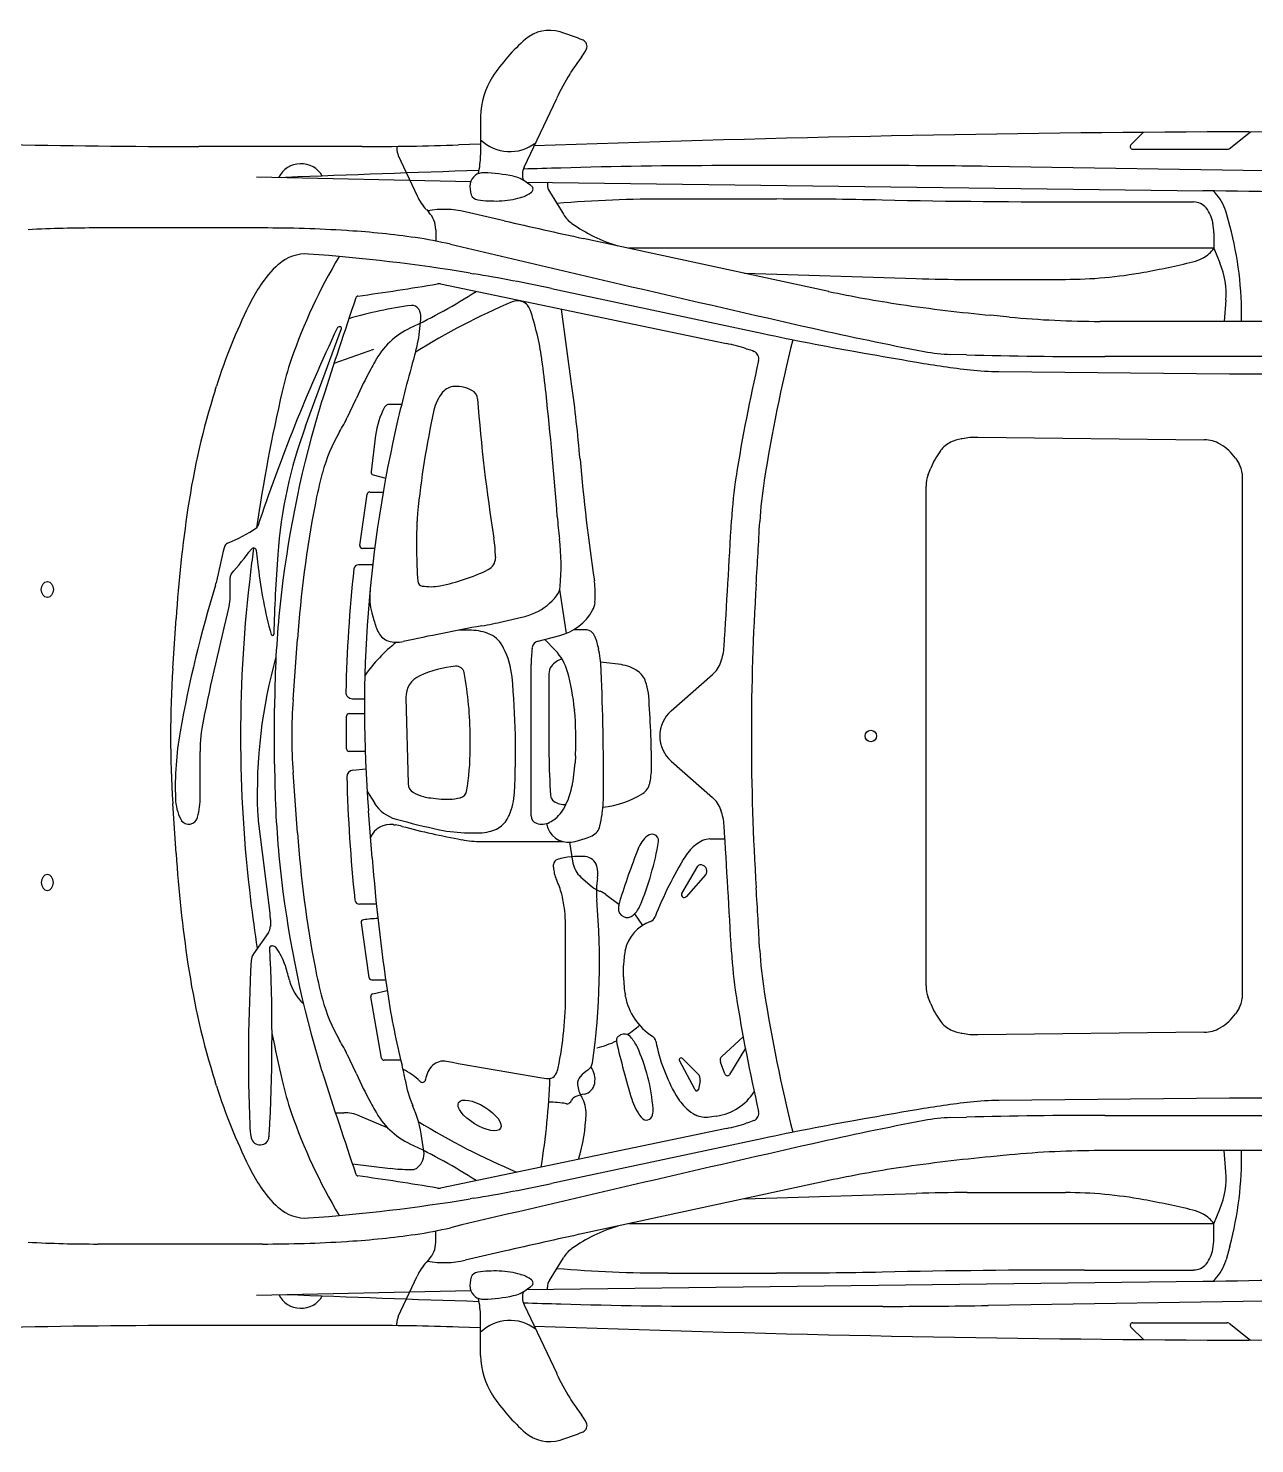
# Model space of a CAD drawing. Header units: millimetres. Extents: x 2646 to 50990, y 12226 to 40347.
# Drawn here: x 24145 to 25830, y 22183 to 24127 of the extents above; entities that cross this region are included whole.
import ezdxf

# ---------------------------------------------------------------- set-up
doc = ezdxf.new("R2010")
doc.units = ezdxf.units.MM

# ---------------------------------------------------------------- blocks, each defined once
blk = doc.blocks.new('A$C0C752781')
for p, q in [((1.3994, 1.8781), (1.401, 1.8808)), ((1.3366, 1.7502), (1.3814, 1.8448)), ((1.2769, 1.82), (1.2769, 1.7667)), ((2.188, 1.7982), (2.1705, 1.7811)), ((2.3053, 1.7757), (2.335, 1.7987)), ((1.1141, 1.7787), (0.8898, 1.7787)), ((1.1617, 1.779), (1.1617, 1.7754)), ((1.2769, 1.7821), (1.2464, 1.781)), ((2.1731, 1.775), (2.303, 1.775)), ((1.1637, 1.7665), (1.1897, 1.7108)), ((1.8298, 1.7525), (1.6084, 1.7525)), ((2.5698, 1.7422), (1.9742, 1.7514)), ((0.9687, 1.7371), (1.2635, 1.7308)), ((1.34, 1.7296), (2.2696, 1.718)), ((1.3688, 1.7292), (1.3688, 1.7261)), ((1.3714, 1.7168), (1.3907, 1.6857)), ((1.2023, 1.6921), (1.2056, 1.6886)), ((1.3317, 1.7086), (1.333, 1.709)), ((1.5343, 1.7067), (1.6837, 1.7067)), ((2.1067, 1.7026), (2.2566, 1.7026)), ((1.3094, 1.6767), (1.2557, 1.6891)), ((2.2831, 1.6738), (2.2832, 1.6734)), ((2.3064, 1.6696), (2.3013, 1.6886)), ((0.9771, 1.6669), (0.7509, 1.6669)), ((1.0956, 1.6631), (1.0924, 1.6633)), ((1.2152, 1.6644), (1.2152, 1.6488)), ((1.7552, 1.5797), (1.4179, 1.6524)), ((2.2844, 1.6601), (2.2844, 1.6389)), ((2.2844, 1.6389), (1.4806, 1.6389)), ((2.2844, 1.6389), (2.2928, 1.6188)), ((2.2696, 1.6258), (2.27, 1.626)), ((1.2624, 1.6048), (1.267, 1.604)), ((1.6394, 1.6047), (1.8755, 1.5973)), ((1.9454, 1.5962), (2.0804, 1.5962)), ((0.9729, 1.5857), (0.9737, 1.587)), ((1.2217, 1.59), (1.6146, 1.5081)), ((1.3745, 1.5837), (1.665, 1.5218)), ((1.4019, 1.4527), (1.3879, 1.5554)), ((2.3009, 1.5675), (2.2985, 1.5385)), ((1.1934, 1.5521), (1.1932, 1.5527)), ((2.0036, 1.5445), (1.9778, 1.5469)), ((2.3693, 1.5385), (2.1281, 1.5385)), ((1.0362, 1.3945), (1.0856, 1.5288)), ((1.0839, 1.5312), (1.0831, 1.5312)), ((1.0756, 1.4812), (1.1303, 1.5002)), ((1.6419, 1.501), (1.6434, 1.5005)), ((1.7921, 1.4971), (1.804, 1.495)), ((1.361, 1.4858), (1.3608, 1.4877)), ((1.8729, 1.483), (1.8762, 1.4824)), ((1.9444, 1.4926), (1.9231, 1.4932)), ((2.7588, 1.4902), (2.1348, 1.4902)), ((1.9888, 1.4696), (2.3058, 1.4666)), ((2.3407, 1.4664), (2.4106, 1.4664)), ((0.9121, 1.4439), (0.9139, 1.4497)), ((1.1683, 1.4245), (1.1514, 1.4245)), ((1.1326, 1.3821), (1.1265, 1.3317)), ((1.9376, 1.3773), (1.9386, 1.3775)), ((1.9602, 1.3794), (2.2713, 1.376)), ((2.293, 1.37), (2.2938, 1.3696)), ((2.3141, 1.3506), (2.3191, 1.343)), ((1.0592, 1.3299), (1.0594, 1.3307)), ((1.1291, 1.3278), (1.1464, 1.3231)), ((1.8921, 1.3281), (1.8957, 1.3371)), ((2.3232, 1.3294), (2.3232, 0.6088)), ((1.1246, 1.3042), (1.143, 1.3042)), ((1.889, 0.6258), (1.889, 1.3124)), ((1.1109, 1.2307), (1.121, 1.3012)), ((1.1313, 1.2266), (1.1146, 1.2266)), ((0.9685, 1.2242), (0.9711, 1.2005)), ((1.2973, 1.2152), (1.2973, 1.2137)), ((0.9327, 1.1596), (0.9327, 1.187)), ((1.1286, 1.2043), (1.1092, 1.2043)), ((1.3854, 1.1702), (1.3945, 1.1099)), ((0.8538, 1.0617), (0.8584, 1.1306)), ((1.1274, 1.1383), (1.1301, 1.1281)), ((1.3077, 1.1263), (1.3333, 1.1321)), ((1.3512, 1.1382), (1.3523, 1.1386)), ((1.2611, 1.1145), (1.2472, 1.1145)), ((1.287, 1.1098), (1.2865, 1.11)), ((1.4204, 1.1151), (1.405, 1.1151)), ((1.0193, 1.0193), (1.0252, 1.1022)), ((1.3084, 1.0896), (1.3068, 1.0927)), ((1.3478, 1.0891), (1.348, 1.0905)), ((1.3561, 1.0995), (1.3856, 1.107)), ((1.3653, 1.1018), (1.3794, 1.0869)), ((1.4395, 1.0862), (1.4391, 1.0884)), ((1.47, 1.0671), (1.4418, 1.0707)), ((1.607, 1.0706), (1.6071, 1.071)), ((1.3462, 0.8594), (1.3462, 1.0671)), ((1.3707, 1.0545), (1.3707, 0.957)), ((1.5387, 1.0037), (1.5956, 1.0537)), ((1.5047, 1.0402), (1.5036, 1.0436)), ((1.1008, 1.0202), (1.1173, 1.0202)), ((1.1743, 1.0219), (1.1771, 0.9037)), ((0.9938, 0.9302), (0.9938, 1.008)), ((1.0926, 0.9516), (1.0926, 0.9964)), ((1.0962, 1), (1.1172, 1)), ((1.4058, 1.0057), (1.406, 1.0044)), ((1.2626, 0.9515), (1.2626, 0.9673)), ((0.8914, 0.8859), (0.8914, 0.948)), ((1.1181, 0.948), (1.0962, 0.948)), ((1.4071, 0.942), (1.4066, 0.9322)), ((1.5387, 0.9345), (1.5956, 0.8845)), ((1.0252, 0.836), (1.0193, 0.9189)), ((1.1012, 0.9221), (1.1191, 0.924)), ((1.3722, 0.9015), (1.3729, 0.8877)), ((1.5093, 0.9039), (1.5096, 0.9054)), ((0.8584, 0.8076), (0.8538, 0.8765)), ((1.1207, 0.894), (1.1309, 0.8773)), ((1.2084, 0.884), (1.2188, 0.8828)), ((0.8876, 0.8571), (0.8878, 0.8576)), ((1.1278, 0.8016), (1.1227, 0.8665)), ((1.3153, 0.8584), (1.316, 0.86)), ((1.4438, 0.8614), (1.444, 0.8626)), ((1.607, 0.8676), (1.6071, 0.8672)), ((0.9714, 0.8528), (0.9874, 0.7256)), ((1.1573, 0.8473), (1.1594, 0.847)), ((1.2597, 0.8362), (1.2755, 0.8362)), ((1.2887, 0.8378), (1.2909, 0.8383)), ((1.2781, 0.8242), (1.3901, 0.8242)), ((1.3991, 0.8231), (1.4038, 0.7945)), ((1.407, 0.8244), (1.4207, 0.8284)), ((1.5065, 0.8321), (1.5063, 0.8319)), ((1.592, 0.8278), (1.6125, 0.8278)), ((1.3772, 0.7888), (1.3772, 0.7928)), ((1.5535, 0.7526), (1.5755, 0.7903)), ((1.5859, 0.7783), (1.5594, 0.7484)), ((1.5872, 0.7802), (1.5871, 0.7801)), ((1.4146, 0.7753), (1.4303, 0.7619)), ((1.4403, 0.7561), (1.441, 0.7558)), ((1.4491, 0.7515), (1.467, 0.7383)), ((1.1336, 0.7381), (1.1106, 0.7381)), ((1.3932, 0.7194), (1.3931, 0.7209)), ((1.4665, 0.7348), (1.4663, 0.7328)), ((1.4866, 0.7231), (1.4875, 0.724)), ((1.4883, 0.7247), (1.4992, 0.7089)), ((0.988, 0.7169), (0.988, 0.7073)), ((1.1126, 0.7126), (1.1233, 0.6375)), ((1.3937, 0.6152), (1.3937, 0.7032)), ((0.9854, 0.6992), (0.9647, 0.6697)), ((0.989, 0.6807), (0.9904, 0.6807)), ((1.4755, 0.6743), (1.4757, 0.6751)), ((1.0082, 0.6543), (1.0089, 0.6519)), ((1.4733, 0.6385), (1.4733, 0.6537)), ((1.127, 0.6344), (1.1454, 0.6344)), ((1.0594, 0.6076), (1.0592, 0.6083)), ((1.1409, 0.5267), (1.1261, 0.6109)), ((1.1289, 0.615), (1.1485, 0.6197)), ((1.476, 0.611), (1.4757, 0.6129)), ((1.8957, 0.6011), (1.8921, 0.6101)), ((2.3191, 0.5952), (2.3141, 0.5876)), ((2.2938, 0.5686), (2.293, 0.5682)), ((1.4828, 0.5558), (1.4823, 0.5563)), ((1.6082, 0.5291), (1.6378, 0.5557)), ((1.9386, 0.5607), (1.9376, 0.5609)), ((2.2713, 0.5623), (1.9602, 0.5588)), ((1.5542, 0.5262), (1.5755, 0.5053)), ((1.6407, 0.5402), (1.619, 0.5043)), ((1.1672, 0.5237), (1.1445, 0.5237)), ((1.5716, 0.4829), (1.5501, 0.5233)), ((1.6124, 0.5049), (1.6063, 0.5213)), ((0.9139, 0.4885), (0.9121, 0.4943)), ((1.3702, 0.4988), (1.3714, 0.4988)), ((1.3794, 0.5034), (1.3803, 0.5049)), ((1.5786, 0.4958), (1.5763, 0.4836)), ((1.4007, 0.4668), (1.4018, 0.4688)), ((2.3058, 0.4716), (1.9888, 0.4686)), ((2.4106, 0.4718), (2.3407, 0.4718)), ((1.0773, 0.4516), (1.089, 0.4516)), ((1.1104, 0.4473), (1.1486, 0.4315)), ((1.513, 0.4482), (1.5132, 0.449)), ((1.5603, 0.4571), (1.5595, 0.4578)), ((1.6009, 0.4471), (1.5916, 0.4458)), ((1.8762, 0.4558), (1.8729, 0.4552)), ((2.1348, 0.448), (2.7588, 0.448)), ((1.6146, 0.4301), (1.2217, 0.3482)), ((1.4975, 0.4457), (1.498, 0.4449)), ((1.6434, 0.4377), (1.6419, 0.4372)), ((1.804, 0.4432), (1.7921, 0.4411)), ((1.9231, 0.445), (1.9444, 0.4456)), ((0.9616, 0.4178), (0.9617, 0.4172)), ((0.9861, 0.4187), (0.9865, 0.4236)), ((1.1989, 0.3987), (1.1962, 0.4168)), ((1.665, 0.4164), (1.3745, 0.3545)), ((2.0036, 0.3937), (1.9778, 0.3913)), ((2.3693, 0.3997), (2.1281, 0.3997)), ((2.3009, 0.3707), (2.2985, 0.3997)), ((1.1006, 0.3816), (1.1531, 0.3753)), ((1.1796, 0.3738), (1.1831, 0.3738)), ((0.9737, 0.3512), (0.9729, 0.3525)), ((1.7552, 0.3585), (1.4179, 0.2858)), ((1.267, 0.3342), (1.2624, 0.3334)), ((1.6394, 0.3335), (1.8755, 0.3409)), ((1.9454, 0.342), (2.0804, 0.342)), ((2.2696, 0.3124), (2.27, 0.3122)), ((2.2844, 0.2993), (2.2928, 0.3194)), ((2.2844, 0.2993), (1.4806, 0.2993)), ((2.2844, 0.2781), (2.2844, 0.2993)), ((1.0924, 0.2749), (1.0956, 0.2751)), ((1.2152, 0.2738), (1.2152, 0.2894)), ((0.7509, 0.2714), (0.9771, 0.2714)), ((1.3094, 0.2615), (1.2557, 0.2491)), ((2.2831, 0.2644), (2.2832, 0.2648)), ((2.3064, 0.2686), (2.3013, 0.2496)), ((1.2023, 0.2461), (1.2056, 0.2496)), ((1.3714, 0.2214), (1.3907, 0.2525)), ((2.1067, 0.2356), (2.2566, 0.2356)), ((1.1637, 0.1717), (1.1897, 0.2274)), ((1.3317, 0.2296), (1.333, 0.2292)), ((1.34, 0.2087), (2.2696, 0.2202)), ((1.5343, 0.2315), (1.6837, 0.2315)), ((0.9687, 0.2011), (1.2635, 0.2074)), ((1.3688, 0.209), (1.3688, 0.2121)), ((2.5698, 0.1961), (1.9742, 0.1869)), ((1.3366, 0.188), (1.3814, 0.0934)), ((1.8298, 0.1857), (1.6084, 0.1857)), ((1.1141, 0.1595), (0.8898, 0.1595)), ((1.1617, 0.1592), (1.1617, 0.1628)), ((1.2769, 0.1561), (1.2464, 0.1572)), ((1.2769, 0.1182), (1.2769, 0.1716)), ((2.188, 0.14), (2.1705, 0.1571)), ((2.1731, 0.1632), (2.303, 0.1632)), ((2.3053, 0.1625), (2.335, 0.1395)), ((1.3994, 0.0601), (1.401, 0.0574))]:
    blk.add_line(p, q)
for centre, major_axis, ratio, start_param, end_param in [((1.5093, 1.7378), (0.2573, 0), 0.978, 2.295997, 2.56744), ((1.3714, 1.89), (-0.0494, 0), 0.978, 4.412301, 5.43759), ((1.2943, 1.6463), (-0.3102, 0), 0.978, 4.303483, 4.412301), ((1.414, 1.9164), (0.00915, 0), 0.978, -0.414406, 1.16189), ((1.3722, 1.9344), (-0.0549, 0), 0.978, 2.480771, 2.727187), ((1.5817, 1.7752), (0.2105, 0), 0.978, 2.480771, 2.602615), ((1.3793, 1.82), (0.1024, 0), 0.978, 2.56744, 3.141593), ((1.7133, 1.6945), (-0.3658, 0), 0.978, -0.538978, -0.433525), ((2.4462, -27.3256), (29.78, 0), 0.978, 1.576541, 1.607598), ((2.3004, -2.4945), (-4.39, 0), 0.978, 4.648544, 4.718134), ((0.8898, 14.1115), (-12.6102, 0), 0.978, 1.548837, 1.570796), ((1.1141, 5.3565), (-3.6583, 0), 0.978, 1.570796, 1.606978), ((1.1837, 1.7754), (0.0219, 0), 0.978, 3.141593, 3.569153), ((1.3171, 1.8272), (-0.0567, 0), 0.978, 0.782429, 2.247999), ((2.1731, 1.7785), (-0.00366, 0), 0.978, -0.785824, 1.570796), ((2.303, 1.7785), (-0.00366, 0), 0.978, 1.570796, 2.241526), ((1.0299, 1.7223), (-0.0336, 0), 0.978, 3.644418, 5.839751), ((1.1671, 1.7667), (0.1097, 0), 0.978, -0.237286, 0), ((1.3599, 1.7397), (-0.0256, 0), 0.978, -0.433525, 0.295022), ((1.6084, -5.4032), (-7.3166, 0), 0.978, -1.570796, -1.54053), ((1.8298, -7.1921), (-9.1458, 0), 0.978, 4.696596, 4.712389), ((2.5824, -36.8684), (39.5044, 0), 0.978, 1.603905, 1.610638), ((1.2807, 1.7249), (-0.0183, 0), 0.978, 4.668253, 6.114787), ((1.2703, 1.4939), (0.2547, 0), 0.978, 1.365617, 1.52666), ((1.3147, 1.7027), (0.0366, 0), 0.978, 1.100317, 1.365617), ((1.2972, 1.669), (0.0753, 0), 0.978, 0.8481, 1.100317), ((2.5824, -36.8684), (-39.5044, 0), 0.978, -1.54053, -1.539228), ((1.2562, 1.7405), (0.0732, 0), 0.978, 3.569153, 3.883964), ((1.2933, 1.7228), (0.0311, 0), 0.978, 2.973194, 3.488189), ((1.2744, 1.7161), (-0.011, 0), 0.978, 0.346596, 1.441753), ((1.3203, 1.7495), (0.0433, 0), 0.978, -1.273236, -0.91654), ((1.3434, 1.7202), (-0.00549, 0), 0.978, 2.225052, 3.989693), ((1.3871, 1.7261), (0.0183, 0), 0.978, 3.141593, 3.685802), ((2.1301, -9.0146), (10.9749, 0), 0.978, 1.535041, 1.558094), ((2.2346, 1.6699), (0.0694, 0), 0.978, 0.355885, 0.783734), ((1.227, 1.5701), (-0.1251, 0), 0.978, 4.48017, 4.897035), ((1.2974, 1.8895), (-0.1898, 0), 0.978, 1.441753, 1.597506), ((1.2996, 1.8113), (-0.1097, 0), 0.978, 1.597506, 1.868356), ((1.5343, -0.0882), (-1.8352, 0), 0.978, -1.570796, -1.487495), ((1.6837, -5.449), (7.3166, 0), 0.978, 1.550978, 1.570796), ((2.1067, 15.4212), (14.0272, 0), 0.978, 4.69257, 4.712389), ((2.2566, 1.6811), (0.0219, 0), 0.978, 0.664698, 1.570796), ((2.237, 1.6661), (-0.0468, 0), 0.978, 3.311331, 3.806291), ((2.2482, 1.6749), (-0.0549, 0), 0.978, 3.399684, 3.497478), ((1.1786, 1.6644), (-0.0366, 0), 0.978, 3.141593, 3.883964), ((2.9932, 8.6403), (7.3166, 0), 0.978, 4.48017, 4.495391), ((1.4282, 1.7079), (0.0439, 0), 0.978, 3.685802, 4.083098), ((1.53, 1.8446), (0.2168, 0), 0.978, 4.083098, 4.410572), ((2.2039, 1.6601), (0.0805, 0), 0.978, 0, 0.169738), ((0.7509, -0.1221), (-1.8292, 0), 0.978, -1.570796, -1.518521), ((0.9771, -0.1221), (1.8292, 0), 0.978, 1.507693, 1.570796), ((1.0267, 0.5958), (-1.0934, 0), 0.978, 4.565166, 4.649285), ((1.1066, 1.1228), (-0.5487, 0), 0.978, 4.475155, 4.565166), ((1.8373, 1.5485), (0.4852, 0), 0.978, -0.021053, 0.258091), ((13.6986, 52.0559), (53.0308, 0), 0.978, 4.475155, 4.484806), ((2.2486, 1.6629), (0.0434, 0), 0.978, -1.052727, -0.599209), ((1.1048, 1.5055), (-0.1554, 0), 0.978, -0.822948, -0.566069), ((1.0365, 1.5775), (0.0549, 0), 0.978, 1.498475, 2.318645), ((1.7677, 1.2377), (-0.7928, 0), 0.978, -0.527105, -0.326118), ((0.8721, -0.6422), (2.3304, 0), 0.978, 1.402485, 1.498475), ((1.9613, 2.7912), (1.2329, 0), 0.978, -1.385808, -1.329773), ((2.2424, 1.6724), (-0.0549, 0), 0.978, 1.811819, 2.088866), ((2.1876, 1.5766), (-0.1137, 0), 0.978, 3.059769, 3.530431), ((0.8687, -0.6887), (-2.3779, 0), 0.978, 4.49805, 4.544078), ((1.9454, 3.7429), (-2.195, 0), 0.978, 1.538919, 1.570796), ((2.0804, 2.1687), (0.5853, 0), 0.978, 4.712389, 4.897377), ((1.189, 1.4514), (-0.2561, 0), 0.978, -0.566069, -0.45074), ((0.4433, 6.0748), (-4.6506, 0), 0.978, 1.714291, 1.738062), ((0.8032, 2.2838), (0.8585, 0), 0.978, -1.116081, -0.994687), ((1.2194, 1.5795), (-0.011, 0), 0.978, 4.502495, 4.879655), ((2.0702, 2.9773), (-1.4633, 0), 0.978, 1.353798, 1.422621), ((1.6845, 1.2169), (-0.8065, 0), 0.978, -0.45074, -0.299549), ((10.9261, -1.6001), (10.3421, 0), 0.978, 2.822703, 2.837044), ((1.2635, 0.9894), (-0.5896, 0), 0.978, -1.432006, -1.28228), ((1.1089, 1.5698), (0.00366, 0), 0.978, 1.714291, 2.822703), ((1.183, 1.5534), (0.00732, 0), 0.978, 1.373485, 1.709586), ((1.1821, 1.5493), (-0.0116, 0), 0.978, 3.443745, 4.515078), ((1.6926, 0.7255), (-0.936, 0), 0.978, -1.161706, -1.000806), ((1.3275, 1.549), (-0.0183, 0), 0.978, 3.461576, 5.121479), ((2.2168, 3.9375), (-2.456, 0), 0.978, 1.422621, 1.473353), ((0.8801, 1.5633), (0.3154, 0), 0.978, -0.181273, -0.070524), ((1.1655, 1.5436), (0.0293, 0), 0.978, -0.070524, 0.302152), ((0.9808, 1.4366), (-0.3836, 0), 0.978, 3.278267, 3.461576), ((2.1281, 2.7908), (1.2804, 0), 0.978, 4.614945, 4.712389), ((3.3717, 0.4932), (-2.5249, 0), 0.978, -0.43291, -0.314556), ((1.0831, 1.5276), (-0.00366, 0), 0.978, -1.570796, -0.43291), ((1.0839, 1.5294), (0.00183, 0), 0.978, -0.345715, 1.570796), ((1.2285, 1.4331), (0.1097, 0), 0.978, 2.025511, 2.656074), ((2.4432, 5.0178), (3.6583, 0), 0.978, 4.49805, 4.533468), ((2.7927, 6.0017), (-4.6942, 0), 0.978, 1.343213, 1.376517), ((3.0497, 0.9815), (-1.9352, 0), 0.978, -0.276262, -0.226173), ((1.0823, 1.527), (-0.1097, 0), 0.978, 2.86533, 2.960319), ((1.5574, 1.2457), (-0.2744, 0), 0.978, 4.399232, 4.502495), ((1.6161, 1.4179), (-0.0887, 0), 0.978, 4.286322, 4.399232), ((1.6482, 1.4872), (0.011, 0), 0.978, -0.221929, 1.144729), ((4.0296, 0.9616), (2.3913, 0), 0.978, 2.903432, 2.98779), ((1.9288, 1.7078), (-0.2195, 0), 0.978, 1.376517, 1.544766), ((1.4325, 1.3485), (0.439, 0), 0.978, 2.815474, 2.921261), ((2.5972, 0.7268), (-1.6573, 0), 0.978, -0.485518, -0.478348), ((-0.0886, 1.2908), (1.4633, 0), 0.978, 0.104083, 0.136675), ((4.0296, 0.9616), (-2.4303, 0), 0.978, -0.221929, -0.153803), ((3.7572, 12.0571), (-10.9749, 0), 0.978, 1.391875, 1.39825), ((2.1028, 2.7541), (1.3199, 0), 0.978, 4.539843, 4.596342), ((2.1348, 8.6458), (-7.3166, 0), 0.978, 1.544766, 1.570796), ((1.7754, 1.1435), (0.7317, 0), 0.978, 2.663245, 2.725281), ((1.9923, 1.8273), (-0.3658, 0), 0.978, 1.45475, 1.561268), ((2.3407, 5.0443), (3.6583, 0), 0.978, 4.70286, 4.712389), ((1.9607, 1.1271), (-1.0975, 0), 0.978, -0.299549, -0.145088), ((3.4843, 0.8991), (-2.5416, 0), 0.978, -0.220331, -0.143682), ((1.2723, 1.4041), (0.0609, 0), 0.978, 2.470764, 2.931942), ((1.2418, 1.4278), (-0.0219, 0), 0.978, -1.548584, -0.670829), ((1.2424, 1.4021), (0.0482, 0), 0.978, 1.083373, 1.593009), ((1.2581, 1.4311), (-0.0146, 0), 0.978, 3.212541, 4.224965), ((-4.5147, 0.8386), (-5.9135, 0), 0.978, 3.216322, 3.245675), ((-0.7736, 1.1677), (2.195, 0), 0.978, 0.084689, 0.133162), ((2.11, 1.1101), (-1.1007, 0), 0.978, -0.304549, -0.267667), ((0.4335, 1.7238), (-0.7355, 0), 0.978, 2.686168, 2.725281), ((1.2464, 1.3687), (0.1146, 0), 0.978, 2.659443, 3.02249), ((1.1514, 1.4174), (-0.00732, 0), 0.978, -1.570796, -0.482149), ((3.5316, 1.5892), (-2.2646, 0), 0.978, 0.070948, 0.158046), ((0.7656, 1.5647), (-0.3658, 0), 0.978, 2.620966, 2.686168), ((2.9464, 1.0048), (1.8292, 0), 0.978, 2.91542, 3.218943), ((2.5071, 1.1472), (1.3234, 0), 0.978, 2.931942, 3.042521), ((1.6682, 1.1719), (0.6717, 0), 0.978, 2.795878, 3.070992), ((2.5488, 0.9923), (-1.5558, 0), 0.978, -0.267667, -0.092954), ((1.2874, 1.2721), (0.2356, 0), 0.978, 2.620966, 2.884837), ((2.0026, 1.296), (0.1149, 0), 0.978, 2.525141, 2.767694), ((1.9387, 1.3403), (0.0366, 0), 0.978, 2.020906, 2.525141), ((1.9486, 1.3203), (0.0593, 0), 0.978, 1.7574, 2.020906), ((1.9589, 1.272), (-0.1097, 0), 0.978, 4.701181, 4.898993), ((2.2708, 1.333), (-0.0439, 0), 0.978, 4.181276, 4.701181), ((2.2628, 1.3181), (-0.0611, 0), 0.978, 3.716519, 4.181276), ((4.2554, 1.5853), (-2.8521, 0), 0.978, 0.084689, 0.145001), ((2.2976, 1.3294), (0.0256, 0), 0.978, 0, 0.574926), ((1.6608, 1.1754), (-0.6219, 0), 0.978, -0.256756, -0.18384), ((1.1301, 1.3313), (0.00366, 0), 0.978, 3.02249, 4.441664), ((2.2426, 1.2326), (0.6219, 0), 0.978, 2.98779, 3.08767), ((1.9329, 1.3124), (-0.0439, 0), 0.978, -0.373899, 0), ((1.1246, 1.3007), (0.00366, 0), 0.978, 1.570796, 3.003022), ((2.2426, 1.2326), (-0.5829, 0), 0.978, -0.153803, -0.053923), ((2.6954, 0.9873), (1.6743, 0), 0.978, 2.957753, 3.071373), ((2.7963, 1.0077), (-1.942, 0), 0.978, -0.145088, -0.064752), ((2.0392, 1.2333), (0.8504, 0), 0.978, 3.104567, 3.203726), ((1.3723, 1.2575), (0.1829, 0), 0.978, 3.042521, 3.104567), ((2.1119, 1.3238), (0.7317, 0), 0.978, 3.216322, 3.259147), ((-23.1595, 2.5735), (24.8172, 0), 0.978, -0.061083, -0.053923), ((0.8444, 1.432), (0.2197, 0), 0.978, -1.174555, -0.965543), ((0.9673, 1.2583), (-0.00366, 0), 0.978, 2.17605, 2.827037), ((-23.1595, 2.5735), (-24.8561, 0), 0.978, 3.084141, 3.08767), ((2.098, 0.9446), (1.2087, 0), 0.978, 2.898667, 2.941476), ((0.932, 1.2272), (0.00732, 0), 0.978, 1.967038, 2.898667), ((0.3503, 1.668), (-0.7605, 0), 0.978, 2.446394, 2.505086), ((3.4843, 0.8991), (-2.5416, 0), 0.978, -0.132459, -0.119048), ((0.9649, 1.2238), (0.00366, 0), 0.978, 0.108338, 2.505086), ((1.1146, 1.2302), (0.00366, 0), 0.978, 3.003022, 4.712389), ((1.1326, 1.2152), (0.1646, 0), 0.978, 0, 0.158046), ((1.0662, 1.203), (0.3213, 0), 0.978, -0.091617, 0.117555), ((3.5535, 1.0415), (2.5618, 0), 0.978, 3.070992, 3.114688), ((1.279, 1.2137), (0.0183, 0), 0.978, -1.109519, 0), ((0.94, 1.187), (-0.00732, 0), 0.978, -0.695199, 0), ((2.8859, 0.9691), (-1.9389, 0), 0.978, -0.119048, 0.119048), ((1.5702, 1.2642), (0.6025, 0), 0.978, 3.249931, 3.409084), ((3.2604, 0.9801), (2.1693, 0), 0.978, 3.038454, 3.118341), ((1.1092, 1.1978), (-0.00658, 0), 0.978, -1.570796, -0.103138), ((1.1676, 1.4328), (-0.2686, 0), 0.978, 1.771253, 2.032073), ((2.5906, 0.6821), (-1.7524, 0), 0.978, -0.292566, -0.171712), ((0.8777, 1.1867), (0.0366, 0), 0.978, -0.292566, -0.200117), ((1.216, 1.1606), (-0.0915, 0), 0.978, -0.091839, 0.252537), ((1.1978, 1.1821), (0.00732, 0), 0.978, 3.203726, 4.543974), ((1.2078, 1.2393), (-0.0666, 0), 0.978, 1.402381, 1.771253), ((1.3607, 1.1766), (-0.0256, 0), 0.978, 2.500074, 3.049975), ((1.3049, 1.1639), (0.1296, 0), 0.978, -0.088335, 0.145001), ((5.0695, 0.9691), (3.4206, 0), 0.978, 3.079207, 3.203978), ((0.8778, 1.1596), (0.0549, 0), 0.978, -0.240041, 0), ((1.3202, 1.2061), (-0.0761, 0), 0.978, 2.005417, 2.500074), ((1.4049, 1.1552), (0.0293, 0), 0.978, -0.490651, -0.088335), ((4.4508, 0.3043), (3.6236, 0), 0.978, 2.901551, 2.947028), ((2.3775, 1.008), (-1.3837, 0), 0.978, -0.092954, 0), ((1.2188, 1.1505), (-0.0915, 0), 0.978, 0.252537, 0.460899), ((1.3127, 1.2193), (0.0915, 0), 0.978, -1.343667, -1.136176), ((1.3676, 1.1747), (-0.0715, 0), 0.978, 1.825553, 2.650942), ((0.9908, 1.1089), (0.00183, 0), 0.978, 3.409084, 6.25628), ((1.1564, 1.1202), (-0.0219, 0), 0.978, 0.460899, 1.285035), ((2.0052, -2.6483), (3.9214, 0), 0.978, 1.75718, 1.785275), ((1.2611, 1.0429), (0.0732, 0), 0.978, 1.21535, 1.570796), ((1.143, 1.8235), (-0.7317, 0), 0.978, 1.75718, 1.797925), ((1.2742, 1.0763), (-0.0366, 0), 0.978, 3.617392, 4.356942), ((1.4204, 1.1007), (0.0146, 0), 0.978, 0.364245, 1.570796), ((1.2898, 0.9391), (-0.2071, 0), 0.978, -0.901908, -0.590837), ((1.1618, 1.1381), (-0.0411, 0), 0.978, 1.285035, 1.785275), ((1.2108, 1.0405), (-0.1097, 0), 0.978, 3.233485, 3.617392), ((1.5108, 1.0671), (-0.1646, 0), 0.978, -0.137182, 0), ((1.3588, 1.0891), (-0.011, 0), 0.978, -1.316039, -0.137182), ((1.3389, 1.0703), (-0.1019, 0), 0.978, 3.323891, 3.505838), ((1.5311, 1.0967), (0.0805, 0), 0.978, -0.331787, -0.061083), ((1.6936, 0.891), (0.7237, 0), 0.978, 2.874194, 3.17827), ((1.3955, 1.05), (-0.0263, 0), 0.978, -1.306599, -0.621739), ((1.3257, 1.0383), (0.0732, 0), 0.978, 0.270065, 0.745853), ((1.2416, 1.0505), (0.2012, 0), 0.978, 0.038922, 0.182298), ((1.5679, 1.0837), (0.0414, 0), 0.978, -0.83781, -0.331787), ((2.3141, 0.9691), (1.4633, 0), 0.978, 3.07684, 3.206345), ((1.2072, 1.0227), (0.0329, 0), 0.978, 2.006976, 3.165138), ((1.2558, 0.9207), (-0.148, 0), 0.978, -1.481119, -1.134616), ((1.2435, 1.0542), (-0.011, 0), 0.978, 3.322995, 4.802066), ((0.7592, 0.9673), (-0.5033, 0), 0.978, 3.141593, 3.322995), ((0.1807, 0.9476), (1.1442, 0), 0.978, -0.05041, 0.091892), ((1.389, 1.0545), (-0.0183, 0), 0.978, -0.621739, 0), ((1.1062, 0.9789), (0.3009, 0), 0.978, 0.09119, 0.270065), ((-2.8468, 0.8948), (4.2927, 0), 0.978, -0.000496, 0.038922), ((1.4634, 1.0182), (-0.0504, 0), 0.978, 4.092846, 4.582426), ((1.4757, 1.035), (-0.0293, 0), 0.978, 3.445045, 4.092846), ((1.4349, 1.0188), (-0.0732, 0), 0.978, 3.213131, 3.445045), ((1.7491, 0.9691), (0.7317, 0), 0.978, 3.071373, 3.211812), ((1.1008, 1.0292), (-0.00915, 0), 0.978, -0.023252, 1.570796), ((-0.0625, 0.9139), (1.5744, 0), 0.978, 0.009056, 0.071539), ((1.0962, 0.9964), (-0.00366, 0), 0.978, -1.570796, 0), ((0.9688, 0.9653), (0.439, 0), 0.978, -0.048913, 0.09119), ((1.5706, 0.9691), (0.0476, 0), 0.978, 2.303783, 3.979402), ((1.3113, 0.899), (0.454, 0), 0.978, 2.969881, 3.177502), ((1.1109, 0.948), (0.2195, 0), 0.978, 2.947028, 3.141593), ((2.4682, 0.957), (1.0975, 0), 0.978, 3.141593, 3.193316), ((1.0962, 0.9516), (0.00366, 0), 0.978, 3.141593, 4.712389), ((0.9029, 0.9515), (0.3597, 0), 0.978, -0.167058, 0), ((1.115, 0.9583), (0.2927, 0), 0.978, -0.057019, -0.048913), ((2.3775, 0.9302), (-1.3837, 0), 0.978, 0, 0.092954), ((1.1022, 0.9132), (0.00915, 0), 0.978, 1.683889, 3.164845), ((1.1515, 0.9464), (0.2555, 0), 0.978, -0.188845, -0.057019), ((1.4021, 0.9269), (-0.1097, 0), 0.978, 2.940296, 3.150648), ((3.2618, 0.9623), (2.1693, 0), 0.978, 3.164845, 3.244731), ((1.1917, 0.904), (-0.0146, 0), 0.978, 0.023545, 1.073354), ((1.3051, 0.9177), (0.0991, 0), 0.978, -0.578872, -0.188845), ((1.4878, 0.9082), (-0.0219, 0), 0.978, 2.145678, 2.940296), ((0.9307, 0.8857), (0.0732, 0), 0.978, 3.177502, 3.589975), ((0.7744, 0.8859), (0.1171, 0), 0.978, -0.249764, 0), ((1.1742, 0.9025), (0.0505, 0), 0.978, 3.677206, 4.440044), ((1.2183, 0.9519), (0.0703, 0), 0.978, 4.214947, 4.423398), ((1.2149, 0.9408), (0.0585, 0), 0.978, 4.423398, 4.60088), ((1.2293, 0.9745), (-0.0944, 0), 0.978, 1.459287, 1.781614), ((1.2467, 0.8948), (-0.011, 0), 0.978, 1.781614, 2.974534), ((1.2321, 0.8958), (0.0915, 0), 0.978, -0.411068, -0.05041), ((1.3839, 0.8883), (-0.011, 0), 0.978, 0.051723, 0.973733), ((1.3927, 0.901), (-0.0267, 0), 0.978, 0.973733, 1.620305), ((1.2045, 0.8928), (-0.2414, 0), 0.978, 3.013173, 3.141097), ((1.4326, 0.9915), (0.1235, 0), 0.978, -1.470533, -0.995915), ((1.5679, 0.8545), (-0.0414, 0), 0.978, 3.47338, 3.979402), ((0.8757, 0.86), (0.0123, 0), 0.978, 3.749389, 6.033421), ((1.1166, 0.8703), (-0.1463, 0), 0.978, 0.036677, 0.122566), ((1.2822, 0.8725), (-0.036, 0), 0.978, 1.813479, 2.730524), ((1.3572, 0.8594), (0.011, 0), 0.978, 3.141593, 4.386094), ((1.3501, 0.8915), (0.0471, 0), 0.978, -1.094009, -0.898964), ((1.3544, 0.8862), (0.0402, 0), 0.978, -0.898964, -0.578872), ((1.2713, 0.8832), (-0.1739, 0), 0.978, 2.916641, 3.013173), ((1.5311, 0.8415), (-0.0805, 0), 0.978, 3.202676, 3.47338), ((0.8747, 0.8593), (0.011, 0), 0.978, 3.589975, 3.749389), ((2.6954, 0.9509), (-1.6743, 0), 0.978, 0.070219, 0.18384), ((1.1528, 0.819), (0.0293, 0), 0.978, 1.415856, 2.762428), ((1.1453, 0.7586), (0.0915, 0), 0.978, 1.308163, 1.415856), ((1.4587, 1.8987), (1.1081, 0), 0.978, 4.440044, 4.4955), ((1.4588, 1.899), (1.116, 0), 0.978, 4.449756, 4.524946), ((1.2597, 1.0151), (0.1829, 0), 0.978, 4.4955, 4.712389), ((1.2755, 0.8899), (0.0549, 0), 0.978, 4.712389, 4.955072), ((1.3611, 0.8707), (0.0232, 0), 0.978, 4.386094, 5.189177), ((1.4085, 0.8575), (0.0422, 0), 0.978, 3.354162, 3.51841), ((1.3981, 0.8535), (-0.0311, 0), 0.978, 0.376817, 1.860644), ((1.4212, 0.8497), (0.0201, 0), 0.978, -1.1062, -0.224951), ((-23.1595, -0.6353), (-24.8172, 0), 0.978, 3.195516, 3.202676), ((1.2781, 0.9673), (0.1463, 0), 0.978, 4.524946, 4.712389), ((1.404, 0.8834), (0.0587, 0), 0.978, -1.280948, -1.1062), ((1.5342, 0.7988), (-0.0439, 0), 0.978, -0.881146, -0.362429), ((1.115, 0.8887), (-0.4117, 0), 0.978, 2.753654, 2.980819), ((1.5125, 0.8249), (0.0095, 0), 0.978, 1.30639, 2.260447), ((1.5127, 0.8256), (0.00878, 0), 0.978, -0.160774, 1.30639), ((1.6099, 0.7723), (-0.0611, 0), 0.978, -1.095463, -0.749926), ((1.592, 0.8063), (-0.0219, 0), 0.978, -1.570796, -1.095463), ((2.7963, 0.9305), (1.942, 0), 0.978, 3.206345, 3.286681), ((2.5488, 0.9459), (1.5558, 0), 0.978, 3.234547, 3.409259), ((3.9331, 1.0142), (2.8137, 0), 0.978, 3.218943, 3.287266), ((1.3845, 0.7928), (0.00732, 0), 0.978, 1.853247, 3.141593), ((1.412, 0.7001), (-0.106, 0), 0.978, 4.633748, 4.99484), ((1.4189, 0.7856), (-0.0183, 0), 0.978, 3.411878, 4.633748), ((2.5887, 0.4078), (-1.1716, 0), 0.978, -0.362429, -0.295193), ((2.0101, 0.5365), (-0.5282, 0), 0.978, -0.544878, -0.364323), ((1.6053, 0.7764), (-0.0549, 0), 0.978, -0.749926, -0.544878), ((1.4174, 0.7888), (-0.0402, 0), 0.978, 0, 0.441369), ((1.4363, 0.7996), (-0.0329, 0), 0.978, 0.158462, 0.85352), ((1.3976, 0.7799), (-0.0404, 0), 0.978, 2.987662, 3.411878), ((1.5787, 0.7885), (0.00366, 0), 0.978, 1.659322, 2.623362), ((1.5791, 0.7836), (-0.00875, 0), 0.978, 2.735379, 4.800914), ((1.5804, 0.783), (0.00732, 0), 0.978, -0.715672, -0.406214), ((1.2818, 0.7261), (-0.1097, 0), 0.978, 3.385246, 3.582961), ((1.452, 0.7862), (0.0329, 0), 0.978, 3.995113, 4.348698), ((1.564, 0.7546), (-0.128, 0), 0.978, -0.153931, 0.085766), ((-23.1595, -0.6353), (-24.8561, 0), 0.978, 3.195516, 3.199044), ((3.4843, 1.0391), (-2.5416, 0), 0.978, 0.119048, 0.146193), ((1.1106, 0.7445), (0.00658, 0), 0.978, 3.244731, 4.712389), ((1.221, 0.7113), (0.1724, 0), 0.978, 0.056571, 0.243653), ((0.4082, 0.6574), (1.0321, 0), 0.978, -0.136301, 0.085766), ((1.4293, 0.7257), (-0.0329, 0), 0.978, 4.069303, 4.348698), ((1.4992, 0.7317), (-0.0329, 0), 0.978, -0.295193, -0.094112), ((1.5567, 0.7508), (-0.00366, 0), 0.978, -0.51823, 2.425921), ((0.9148, 0.7169), (0.0732, 0), 0.978, 0, 0.122566), ((1.101, 0.7032), (-0.2927, 0), 0.978, 3.141593, 3.198164), ((1.4783, 0.7317), (0.0121, 0), 0.978, 3.047481, 5.472772), ((1.4623, 0.7499), (0.0366, 0), 0.978, -0.810413, -0.387939), ((1.5063, 0.7244), (-0.011, 0), 0.978, 1.928257, 2.77727), ((0.9733, 0.7073), (-0.0146, 0), 0.978, 2.538901, 3.141593), ((1.1162, 0.7131), (-0.00366, 0), 0.978, -1.436279, 0.138571), ((1.1463, 0.4959), (0.2278, 0), 0.978, 1.617239, 1.705314), ((1.5293, 0.6641), (-0.0548, 0), 0.978, -1.213336, -0.207166), ((0.989, 0.6789), (0.00183, 0), 0.978, 1.570796, 3.189703), ((0.9904, 0.6736), (0.00732, 0), 0.978, 0.605874, 1.570796), ((0.9798, 0.6596), (0.0183, 0), 0.978, 2.538901, 3.086825), ((-1.6035, 0.5569), (-2.5937, 0), 0.978, 3.094365, 3.189703), ((0.9218, 0.6271), (-0.0907, 0), 0.978, 3.452936, 3.747466), ((1.5758, 0.6537), (-0.1024, 0), 0.978, -0.207166, 0), ((2.2426, 0.7056), (-0.6219, 0), 0.978, 0.053923, 0.153803), ((2.2426, 0.7056), (0.5829, 0), 0.978, 3.195516, 3.295395), ((1.9607, 0.8111), (1.0975, 0), 0.978, 3.286681, 3.441142), ((3.4594, 0.5266), (2.5016, 0), 0.978, 3.086825, 3.17909), ((0.7652, 0.5752), (0.2561, 0), 0.978, 0.231299, 0.311343), ((1.6608, 0.7628), (-0.6219, 0), 0.978, 0.18384, 0.256756), ((1.0732, 0.6462), (-0.0604, 0), 0.978, 0.231299, 0.846306), ((1.127, 0.638), (-0.00366, 0), 0.978, 0.138571, 1.570796), ((1.6197, 0.6385), (0.1463, 0), 0.978, 3.141593, 3.320982), ((1.9329, 0.6258), (0.0439, 0), 0.978, 3.141593, 3.515492), ((1.2874, 0.6661), (0.2356, 0), 0.978, 3.398349, 3.662219), ((1.1297, 0.6115), (0.00366, 0), 0.978, 1.812804, 3.311235), ((2.1994, 0.7655), (-1.0614, 0), 0.978, 0.145674, 0.241952), ((0.8559, 0.6152), (0.5378, 0), 0.978, -0.19485, 0), ((1.5584, 0.6256), (0.0837, 0), 0.978, 3.320982, 4.137533), ((4.0296, 0.9766), (-2.4303, 0), 0.978, 0.153803, 0.221929), ((4.0296, 0.9766), (2.3913, 0), 0.978, 3.295395, 3.379753), ((2.2976, 0.6088), (-0.0256, 0), 0.978, 2.566666, 3.141593), ((2.0026, 0.6422), (0.1149, 0), 0.978, 3.515492, 3.758045), ((2.2628, 0.6201), (0.0611, 0), 0.978, -1.039683, -0.574926), ((1.4042, 0.6667), (-0.1329, 0), 0.978, 2.163651, 2.324772), ((1.9387, 0.5979), (-0.0366, 0), 0.978, 0.616452, 1.120687), ((1.9486, 0.6179), (0.0593, 0), 0.978, 4.26228, 4.525785), ((2.2708, 0.6052), (0.0439, 0), 0.978, -1.559588, -1.039683), ((3.4843, 1.0391), (2.5416, 0), 0.978, 3.335154, 3.361924), ((0.7656, 0.3735), (0.3658, 0), 0.978, 0.455425, 0.520627), ((1.4042, 0.6667), (0.1329, 0), 0.978, -1.323882, -1.10856), ((1.4707, 0.551), (0.00732, 0), 0.978, 2.303154, 3.36013), ((2.5895, 0.794), (1.1534, 0), 0.978, 3.36013, 3.432443), ((1.4768, 0.5443), (-0.0164, 0), 0.978, -1.078548, -0.838439), ((1.4743, 0.549), (-0.011, 0), 0.978, 3.883971, 5.204637), ((1.4451, 0.5219), (-0.0512, 0), 0.978, 3.563993, 3.883971), ((1.5069, 0.5479), (-0.011, 0), 0.978, 3.324186, 4.137533), ((1.7561, 0.5929), (-0.2424, 0), 0.978, 0.182593, 0.519041), ((1.9589, 0.6662), (0.1097, 0), 0.978, 4.525785, 4.723597), ((2.11, 0.8282), (-1.1007, 0), 0.978, 0.267667, 0.304549), ((0.4335, 0.2144), (0.7355, 0), 0.978, 0.416311, 0.455425), ((1.1445, 0.5273), (0.00366, 0), 0.978, 3.311235, 4.712389), ((1.2567, 0.4391), (-0.2578, 0), 0.978, 3.212859, 3.563993), ((1.5524, 0.5244), (-0.00256, 0), 0.978, 3.927424, 6.762852), ((1.6132, 0.5238), (0.00732, 0), 0.978, 2.31485, 3.491916), ((0.9203, 0.4568), (0.2561, 0), 0.978, 0.160662, 0.241952), ((1.1292, 0.4323), (0.0907, 0), 0.978, 0.77835, 1.101799), ((1.2335, 0.4938), (-0.0324, 0), 0.978, -0.801504, -0.105723), ((1.2262, 0.5012), (-0.0219, 0), 0.978, 4.52901, 5.481682), ((3.1528, 10.6607), (10.5432, 0), 0.978, 4.52901, 4.541354), ((1.3548, 0.5189), (0.0293, 0), 0.978, -0.512328, -0.19485), ((1.4571, 0.4621), (0.0591, 0), 0.978, 2.158473, 2.388618), ((1.4162, 0.5222), (-0.0146, 0), 0.978, 2.158473, 3.005292), ((1.4019, 0.4968), (0.0322, 0), 0.978, -0.152441, 0.596996), ((1.6845, 0.7213), (0.8065, 0), 0.978, 3.441142, 3.592333), ((1.4325, 0.5897), (-0.439, 0), 0.978, 0.220331, 0.326118), ((10.9261, 3.5383), (-10.3421, 0), 0.978, 0.304549, 0.31889), ((1.7754, 0.7947), (-0.7317, 0), 0.978, 0.416311, 0.478348), ((1.3275, 0.5213), (-0.1564, 0), 0.978, 0.160662, 0.401599), ((1.1969, 0.4976), (0.00439, 0), 0.978, 3.919943, 6.177462), ((1.3708, 0.5704), (0.0732, 0), 0.978, 4.541354, 4.70387), ((0.3343, 0.5363), (1.0386, 0), 0.978, -0.15745, -0.036904), ((1.3714, 0.5078), (0.00915, 0), 0.978, 4.70387, 5.770857), ((1.4246, 0.4919), (0.0146, 0), 0.978, 2.388618, 3.227858), ((1.4532, 0.4943), (0.0433, 0), 0.978, 3.227858, 3.671437), ((1.4156, 0.4947), (0.0183, 0), 0.978, -1.357935, -0.152441), ((1.5678, 0.4977), (-0.011, 0), 0.978, 2.963349, 3.927424), ((1.6159, 0.5061), (-0.00366, 0), 0.978, 0.350323, 2.609082), ((1.2755, 0.448), (-0.0288, 0.0177), 0.398334, -0.009526594160143897, 6.273658713019442), ((1.3958, 0.4694), (0.00549, 0), 0.978, 4.533716, 5.789988), ((1.4114, 0.4637), (0.011, 0), 0.978, 1.92919, 2.648395), ((1.4375, 0.3956), (-0.0854, 0), 0.978, -1.357935, -1.212402), ((1.3779, 0.4512), (0.0439, 0), 0.978, -0.03023, 0.529844), ((1.5617, 0.4931), (0.0805, 0), 0.978, 3.432443, 3.787827), ((1.6155, 0.5143), (-0.0805, 0), 0.978, 0.519041, 0.801857), ((1.5738, 0.4841), (-0.00256, 0), 0.978, 0.479667, 2.963349), ((1.5903, 0.5183), (0.0735, 0), 0.978, -1.425832, -0.552491), ((1.9923, 0.1109), (0.3658, 0), 0.978, 1.580325, 1.686843), ((2.3407, -3.1061), (-3.6583, 0), 0.978, -1.570796, -1.561268), ((1.7677, 0.7005), (0.7928, 0), 0.978, 3.467711, 3.668698), ((1.089, 0.398), (-0.0549, 0), 0.978, 4.31083, 4.712389), ((2.5972, 1.2114), (1.6573, 0), 0.978, 3.61994, 3.627111), ((1.2285, 0.5051), (-0.1097, 0), 0.978, 0.485518, 1.116081), ((1.0151, 0.3916), (0.1829, 0), 0.978, 0.14173, 0.401599), ((1.3706, 0.333), (-0.1362, 0), 0.978, 4.533716, 4.714199), ((1.1747, 0.4572), (-0.2472, 0), 0.978, 2.85022, 3.111363), ((1.5048, 0.4499), (-0.00846, 0), 0.978, 0.646234, 2.928884), ((1.4846, 0.455), (0.0293, 0), 0.978, -0.212709, 0.071266), ((1.5937, 0.4908), (0.0481, 0), 0.978, 3.943449, 4.24223), ((1.5868, 0.4777), (-0.0329, 0), 0.978, 1.100637, 1.715761), ((1.6482, 0.451), (0.011, 0), 0.978, -1.144729, 0.221929), ((3.7572, -10.1189), (10.9749, 0), 0.978, 1.743343, 1.749717), ((2.1028, -0.8159), (1.3199, 0), 0.978, 1.686843, 1.743343), ((2.1348, -6.7076), (-7.3166, 0), 0.978, -1.570796, -1.544766), ((1.0692, 0.4389), (0.1097, 0), 0.978, 3.17909, 3.340061), ((0.4392, 0.4625), (0.5487, 0), 0.978, -0.072447, -0.047227), ((1.6926, 1.2127), (-0.936, 0), 0.978, 1.00552, 1.169166), ((1.5574, 0.6925), (-0.2744, 0), 0.978, 1.78069, 1.883954), ((1.6161, 0.5203), (-0.0887, 0), 0.978, 1.883954, 1.996863), ((2.4432, -3.0796), (3.6583, 0), 0.978, 1.749717, 1.785135), ((2.7927, -4.0635), (4.6942, 0), 0.978, 1.765076, 1.798379), ((1.9288, 0.2304), (0.2195, 0), 0.978, 1.596827, 1.765076), ((0.9738, 0.4195), (-0.0123, 0), 0.978, 0.198469, 3.069145), ((0.8032, -0.3456), (0.8585, 0), 0.978, 0.994687, 1.116081), ((13.6986, -50.1177), (53.0308, 0), 0.978, 1.798379, 1.80803), ((1.1737, 0.3952), (-0.0254, 0), 0.978, 2.28294, 3.283323), ((2.2168, -1.9993), (2.456, 0), 0.978, 1.66824, 1.718972), ((2.1281, -0.8526), (1.2804, 0), 0.978, 1.570796, 1.66824), ((1.8373, 0.3897), (-0.4852, 0), 0.978, 2.883502, 3.162646), ((1.189, 0.4868), (0.2561, 0), 0.978, 3.592333, 3.707661), ((1.1796, 0.5884), (-0.2195, 0), 0.978, 1.449548, 1.570796), ((1.1831, 0.3845), (0.011, 0), 0.978, 4.712389, 5.424533), ((2.0702, -1.0391), (1.4633, 0), 0.978, 1.718972, 1.787794), ((2.1876, 0.3616), (0.1137, 0), 0.978, -0.388839, 0.081823), ((1.1048, 0.4327), (0.1554, 0), 0.978, 3.707661, 3.964541), ((1.1089, 0.3684), (-0.00366, 0), 0.978, 0.31889, 1.427302), ((0.4433, -4.1366), (-4.6506, 0), 0.978, 4.545123, 4.568895), ((0.8687, 2.6269), (2.3779, 0), 0.978, -1.402485, -1.356457), ((0.8721, 2.5804), (-2.3304, 0), 0.978, 1.643118, 1.739107), ((1.2194, 0.3587), (0.011, 0), 0.978, 4.545123, 4.922283), ((1.9454, -1.8047), (-2.195, 0), 0.978, -1.570796, -1.538919), ((2.0804, -0.2305), (-0.5853, 0), 0.978, 4.527401, 4.712389), ((1.9613, -0.853), (1.2329, 0), 0.978, 1.329773, 1.385808), ((1.0365, 0.3607), (0.0549, 0), 0.978, 3.964541, 4.78471), ((2.2424, 0.2658), (0.0549, 0), 0.978, 1.052727, 1.329773), ((2.2486, 0.2753), (-0.0434, 0), 0.978, 3.740802, 4.194319), ((1.1066, 0.8154), (0.5487, 0), 0.978, -1.423573, -1.333562), ((1.53, 0.0936), (0.2168, 0), 0.978, 1.872613, 2.200087), ((0.7509, 2.0603), (-1.8292, 0), 0.978, 1.518521, 1.570796), ((0.9771, 2.0603), (-1.8292, 0), 0.978, 1.570796, 1.6339), ((1.0267, 1.3424), (1.0934, 0), 0.978, -1.507693, -1.423573), ((1.1786, 0.2738), (0.0366, 0), 0.978, -0.742372, 0), ((2.9932, -6.7021), (7.3166, 0), 0.978, 1.787794, 1.803015), ((2.2039, 0.2781), (-0.0805, 0), 0.978, 2.971855, 3.141593), ((1.4282, 0.2303), (-0.0439, 0), 0.978, -0.941506, -0.54421), ((2.237, 0.2721), (0.0468, 0), 0.978, -0.664698, -0.169738), ((1.2562, 0.1977), (-0.0732, 0), 0.978, -0.742372, -0.42756), ((1.227, 0.3681), (0.1251, 0), 0.978, 4.527743, 4.944608), ((1.2974, 0.0487), (0.1898, 0), 0.978, 1.544087, 1.69984), ((1.2996, 0.1269), (0.1097, 0), 0.978, 1.273236, 1.544087), ((1.5343, 2.0264), (1.8352, 0), 0.978, 4.629088, 4.712389), ((2.1067, -13.483), (-14.0272, 0), 0.978, -1.570796, -1.550978), ((2.2566, 0.2571), (-0.0219, 0), 0.978, 1.570796, 2.476894), ((2.2346, 0.2683), (-0.0694, 0), 0.978, 2.357859, 2.785708), ((2.2482, 0.2633), (0.0549, 0), 0.978, -0.355885, -0.258091), ((1.2933, 0.2154), (-0.0311, 0), 0.978, -0.346596, 0.168398), ((1.2744, 0.2221), (0.011, 0), 0.978, 1.69984, 2.794997), ((1.2972, 0.2692), (-0.0753, 0), 0.978, 2.041276, 2.293492), ((1.3203, 0.1887), (-0.0433, 0), 0.978, 4.058133, 4.414829), ((1.3434, 0.218), (0.00549, 0), 0.978, -0.8481, 0.91654), ((1.3871, 0.2121), (-0.0183, 0), 0.978, -0.54421, 0), ((1.6837, 7.3872), (-7.3166, 0), 0.978, 1.570796, 1.590615), ((2.1301, 10.9528), (-10.9749, 0), 0.978, 1.583499, 1.606551), ((1.0299, 0.2159), (0.0336, 0), 0.978, 3.585027, 5.78036), ((2.5824, 38.8067), (-39.5044, 0), 0.978, 1.530954, 1.537688), ((1.2807, 0.2133), (-0.0183, 0), 0.978, 0.168398, 1.614932), ((1.1671, 0.1716), (0.1097, 0), 0.978, 0, 0.237286), ((1.2703, 0.4443), (0.2547, 0), 0.978, -1.52666, -1.365617), ((1.3147, 0.2355), (-0.0366, 0), 0.978, 1.775976, 2.041276), ((1.3599, 0.1985), (-0.0256, 0), 0.978, -0.295022, 0.433525), ((2.5824, 38.8067), (-39.5044, 0), 0.978, 1.539228, 1.54053), ((1.6084, 7.3414), (7.3166, 0), 0.978, 4.682123, 4.712389), ((1.8298, 9.1303), (-9.1458, 0), 0.978, 1.570796, 1.586589), ((0.8898, -12.1733), (12.6102, 0), 0.978, 1.570796, 1.592755), ((1.1141, -3.4183), (3.6583, 0), 0.978, 1.534614, 1.570796), ((1.1837, 0.1628), (-0.0219, 0), 0.978, -0.42756, 0), ((1.3171, 0.111), (0.0567, 0), 0.978, 0.893594, 2.359164), ((2.4462, 29.2638), (29.78, 0), 0.978, 4.675587, 4.706644), ((2.1731, 0.1597), (0.00366, 0), 0.978, 1.570796, 3.927417), ((2.303, 0.1597), (0.00366, 0), 0.978, 0.900067, 1.570796), ((2.3004, 4.4327), (-4.39, 0), 0.978, 1.565052, 1.634641), ((1.3793, 0.1182), (-0.1024, 0), 0.978, 0, 0.574152), ((1.7133, 0.2437), (0.3658, 0), 0.978, 3.575117, 3.68057), ((1.5093, 0.2004), (0.2573, 0), 0.978, 3.715745, 3.987188), ((1.5817, 0.163), (0.2105, 0), 0.978, 3.68057, 3.802414), ((1.3722, 0.0038), (-0.0549, 0), 0.978, 3.555998, 3.802414), ((1.414, 0.0218), (-0.00915, 0), 0.978, 1.979703, 3.555998), ((1.3714, 0.0483), (0.0494, 0), 0.978, 3.987188, 5.012477), ((1.2943, 0.2919), (-0.3102, 0), 0.978, 1.870884, 1.979703)]:
    blk.add_ellipse(centre, major_axis=major_axis, ratio=ratio, start_param=start_param, end_param=end_param)
for centre, major_axis, ratio in [((0.6815, 1.1703), (0, 0.0111), 0.753045), ((1.8131, 0.9691), (0.00797, 0), 0.978)]:
    blk.add_ellipse(centre, major_axis=major_axis, ratio=ratio)
at = {"extrusion": (0, 0, -1)}
blk.add_ellipse((0.6815, 0.7679), major_axis=(0, 0.0111), ratio=0.753045, start_param=3.141593, end_param=9.424778, dxfattribs=at)

msp = doc.modelspace()

# ---------------------------------------------------------------- block references
at = {"xscale": 1000, "yscale": 1000, "zscale": 1000}
msp.add_blockref('A$C0C752781', (23489.8, 22185.5), dxfattribs=at)

doc.saveas('drawing.dxf')
